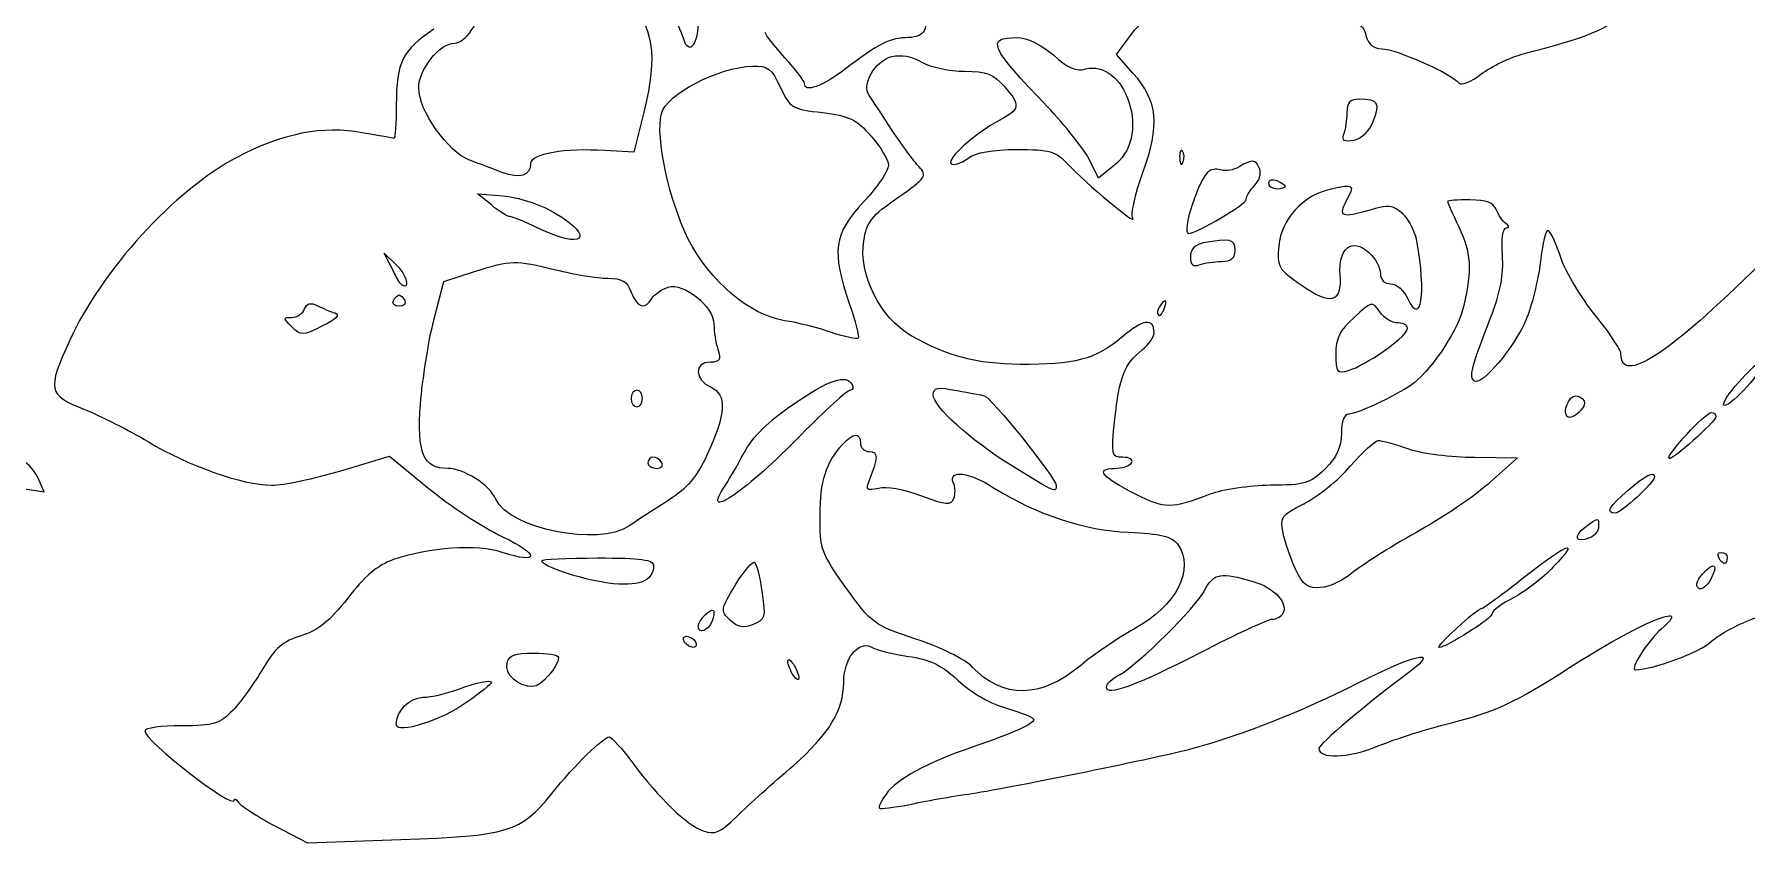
# Model space of a CAD drawing. Extents: x 5 to 315, y 92 to 398.
# Drawn here: x 124.2 to 210.7, y 91.7 to 132.5 of the extents above; entities that cross this region are included whole.
import ezdxf

# ---------------------------------------------------------------- set-up
doc = ezdxf.new("R2010")
doc.units = 0
doc.layers.get('0').update_dxf_attribs({"linetype": 'CONTINUOUS'})

msp = doc.modelspace()

# ---------------------------------------------------------------- linework, layer by layer
at = {"color": 7}
for points in [[(179.719111, 130.485444), (178.872444, 131.445), (179.578, 132.404556)], [(175.683333, 131.416778), (175.683333, 131.416778)], [(161.910889, 129.779889), (161.910889, 129.779889)], [(155.024667, 128.594556), (154.516667, 126.506111), (153.049111, 126.590778)], [(190.5, 128.509889), (190.5, 128.509889)], [(182.061556, 126.195667), (182.061556, 126.195667)], [(178.703111, 125.800556), (177.969333, 125.207889), (177.489556, 126.167444)], [(185.053111, 125.772333), (185.053111, 125.772333)], [(186.548889, 124.953889), (186.548889, 124.953889)], [(189.709778, 124.643444), (189.709778, 124.643444)], [(147.32, 123.853222), (146.614444, 124.417667), (147.912667, 124.304778)], [(150.509111, 123.458111), (150.509111, 123.458111)], [(183.246889, 121.934111), (183.246889, 121.934111)], [(142.409333, 120.438333), (141.901333, 121.426111), (142.522222, 120.833444)], [(144.413111, 118.039444), (144.921111, 119.986778), (146.473333, 120.494778)], [(150.565556, 120.579444), (150.565556, 120.579444)], [(143.030222, 119.845667), (143.030222, 119.845667)], [(142.945556, 119.027222), (142.945556, 119.027222)], [(181.045556, 118.716778), (181.045556, 118.716778)], [(139.417778, 118.406333), (139.417778, 118.406333)], [(190.866889, 118.180556), (190.866889, 118.180556)], [(165.523333, 114.793889), (165.523333, 114.793889)], [(172.183778, 114.229444), (172.183778, 114.229444)], [(154.375556, 114.088333), (154.375556, 114.088333)], [(202.466222, 113.975444), (202.466222, 113.975444)], [(209.126667, 113.185222), (209.126667, 113.185222)], [(165.946667, 111.830556), (165.946667, 111.830556)], [(193.604444, 111.548333), (193.604444, 111.548333)], [(155.222222, 110.842778), (155.222222, 110.842778)], [(196.962889, 111.125), (199.107778, 111.096778), (197.753111, 109.883222)], [(206.022222, 110.137222), (206.022222, 110.137222)], [(203.2, 107.625444), (203.2, 107.625444)], [(155.504444, 105.649889), (155.504444, 105.649889)], [(200.914, 105.593444), (200.914, 105.593444)], [(209.691111, 106.045), (209.691111, 106.045)], [(185.758667, 104.859667), (185.758667, 104.859667)], [(208.844444, 104.944333), (208.844444, 104.944333)], [(160.979556, 104.267), (160.979556, 104.267)], [(158.439556, 102.827667), (158.439556, 102.827667)], [(157.621111, 101.811667), (157.621111, 101.811667)], [(150.706667, 101.021444), (150.706667, 101.021444)], [(147.32, 99.751444), (147.32, 99.751444)], [(162.842222, 99.977222), (162.842222, 99.977222)]]:
    msp.add_lwpolyline(points, dxfattribs=at)
at = {"color": 1}
for points in [[(139.728222, 110.447667), (142.183556, 111.181444), (144.102667, 109.601)], [(123.556889, 109.572778), (124.742222, 109.375222), (124.431778, 110.109)], [(136.398, 92.526556), (138.034889, 91.679889), (142.748, 91.849222)]]:
    msp.add_lwpolyline(points, dxfattribs=at)
at = {"color": 7}
for points in [[(154.093333, 134.380111), (155.504444, 132.827889), (155.730222, 131.445), (155.024667, 128.594556)], [(157.028444, 132.207), (156.943778, 132.489222), (156.548667, 133.420556), (156.153556, 134.267222)], [(179.578, 132.404556), (180.763333, 133.928556), (182.005111, 134.351889), (184.827333, 134.210778)], [(145.457333, 132.009444), (145.993556, 132.009444), (146.755556, 133.081889), (146.755556, 133.872111)], [(157.762222, 133.223), (157.762222, 131.981222), (157.310667, 131.332111), (157.028444, 132.207)], [(168.768889, 133.872111), (169.530889, 133.025444), (169.333333, 132.291667), (168.345556, 132.291667)], [(189.286444, 133.589889), (190.979778, 133.166556), (191.318444, 132.997222), (191.459556, 132.404556)], [(199.39, 131.473222), (202.607333, 132.291667), (203.482222, 132.658556), (205.034444, 133.787444)], [(162.136667, 131.275667), (161.600444, 131.868333), (161.148889, 132.432778), (161.148889, 132.545667)], [(168.345556, 132.291667), (167.470667, 132.291667), (166.849778, 131.981222), (165.184667, 130.711222)], [(175.401111, 128.792111), (172.466, 131.840111), (172.268444, 132.291667), (173.848889, 132.291667)], [(173.848889, 132.291667), (174.356889, 132.291667), (175.034222, 131.953), (175.683333, 131.416778)], [(191.459556, 132.404556), (191.572444, 131.953), (191.826444, 131.727222), (192.278, 131.727222)], [(143.651111, 129.751667), (143.651111, 130.683), (144.695333, 132.009444), (145.457333, 132.009444)], [(167.527111, 131.332111), (168.006889, 131.445), (168.543111, 131.360333), (169.051111, 131.049889)], [(175.683333, 131.416778), (176.388889, 130.767667), (176.840444, 130.570111), (177.320222, 130.711222)], [(192.278, 131.727222), (192.955333, 131.727222), (195.890444, 130.429), (196.144444, 130.005667)], [(197.273333, 130.457222), (197.809556, 130.852333), (198.769111, 131.303889), (199.39, 131.473222)], [(155.899556, 128.453444), (156.153556, 129.441222), (158.75, 130.795889), (160.499778, 130.852333)], [(160.499778, 130.852333), (161.261778, 130.880556), (161.459333, 130.739444), (161.910889, 129.779889)], [(163.124444, 129.977444), (163.124444, 130.090333), (162.672889, 130.683), (162.136667, 131.275667)], [(165.184667, 130.711222), (163.999333, 129.808111), (163.124444, 129.497667), (163.124444, 129.977444)], [(166.398222, 129.356556), (165.974889, 129.892778), (166.680444, 131.134556), (167.527111, 131.332111)], [(169.051111, 131.049889), (169.502667, 130.795889), (170.462222, 130.598333), (171.196, 130.598333)], [(171.196, 130.598333), (172.324889, 130.598333), (172.663556, 130.457222), (173.199778, 129.836333)], [(177.320222, 130.711222), (178.223333, 130.937), (179.098222, 130.259667), (179.493333, 129.046111)], [(146.219333, 126.111), (145.146889, 126.506111), (143.651111, 128.594556), (143.651111, 129.751667)], [(161.910889, 129.779889), (162.390667, 128.735667), (162.503556, 128.679222), (164.027556, 128.509889)], [(173.199778, 129.836333), (174.046444, 128.876778), (174.018222, 128.679222), (172.945778, 128.114778)], [(180.198889, 125.490111), (181.073778, 127.889), (180.960889, 129.074333), (179.719111, 130.485444)], [(196.144444, 130.005667), (196.257333, 129.864556), (196.765333, 130.062111), (197.273333, 130.457222)], [(167.555333, 127.606778), (167.047333, 128.368778), (166.539333, 129.159), (166.398222, 129.356556)], [(177.489556, 126.167444), (177.207333, 126.675444), (176.276, 127.860778), (175.401111, 128.792111)], [(179.493333, 129.046111), (179.916667, 127.747889), (179.634444, 126.506111), (178.703111, 125.800556)], [(191.149111, 129.187222), (190.641111, 129.187222), (190.5, 129.017889), (190.5, 128.509889)], [(191.826444, 128.058333), (192.193333, 128.989667), (192.080444, 129.187222), (191.149111, 129.187222)], [(157.254222, 122.131667), (156.322889, 123.994333), (155.589111, 127.268111), (155.899556, 128.453444)], [(164.027556, 128.509889), (165.382222, 128.340556), (165.749111, 128.171222), (166.482889, 127.324556)], [(172.945778, 128.114778), (171.704, 127.437444), (170.292889, 126.167444), (170.518667, 125.941667)], [(190.5, 128.509889), (190.5, 128.143), (190.415333, 127.635), (190.330667, 127.409222)], [(190.866889, 127.127), (191.262, 127.211667), (191.628889, 127.578556), (191.826444, 128.058333)], [(166.482889, 127.324556), (166.962667, 126.788333), (167.357778, 126.111), (167.357778, 125.857)], [(168.91, 125.772333), (168.656, 126.026333), (168.063333, 126.844778), (167.555333, 127.606778)], [(190.330667, 127.409222), (190.217778, 127.098778), (190.358889, 127.042333), (190.866889, 127.127)], [(153.049111, 126.590778), (151.073556, 126.731889), (149.295556, 126.421444), (149.295556, 125.941667)], [(170.518667, 125.941667), (170.631556, 125.828778), (170.998444, 125.941667), (171.365333, 126.195667)], [(171.365333, 126.195667), (171.788667, 126.506111), (172.607111, 126.647222), (173.848889, 126.647222)], [(173.848889, 126.647222), (175.514, 126.647222), (175.796222, 126.562556), (176.417111, 125.913444)], [(182.202667, 126.562556), (182.118, 126.675444), (182.033333, 126.506111), (182.061556, 126.195667)], [(182.061556, 126.195667), (182.061556, 125.885222), (182.146222, 125.800556), (182.230889, 126.026333)], [(182.230889, 126.026333), (182.315556, 126.223889), (182.287333, 126.477889), (182.202667, 126.562556)], [(147.856222, 125.490111), (147.404667, 125.659444), (146.670889, 125.941667), (146.219333, 126.111)], [(149.295556, 125.941667), (149.295556, 125.320778), (148.759333, 125.151444), (147.856222, 125.490111)], [(167.357778, 125.857), (167.357778, 125.574778), (166.793333, 124.728111), (166.087778, 123.994333)], [(167.837556, 124.220111), (169.248667, 125.207889), (169.333333, 125.320778), (168.91, 125.772333)], [(176.417111, 125.913444), (177.292, 124.953889), (179.944889, 122.752556), (179.690889, 123.175889)], [(179.690889, 123.175889), (179.578, 123.345222), (179.803778, 124.389444), (180.198889, 125.490111)], [(183.557333, 125.574778), (183.021111, 125.207889), (182.118, 122.413889), (182.513111, 122.413889)], [(184.178222, 125.603), (183.980667, 125.687667), (183.698444, 125.659444), (183.557333, 125.574778)], [(185.053111, 125.772333), (184.770889, 125.603), (184.375778, 125.546556), (184.178222, 125.603)], [(186.097333, 125.659444), (185.899778, 126.167444), (185.730444, 126.167444), (185.053111, 125.772333)], [(185.843333, 124.841), (186.069111, 125.066778), (186.182, 125.433667), (186.097333, 125.659444)], [(185.42, 124.135444), (185.42, 124.304778), (185.617556, 124.615222), (185.843333, 124.841)], [(186.972222, 125.066778), (186.746444, 125.151444), (186.548889, 125.095), (186.548889, 124.953889)], [(186.548889, 124.953889), (186.548889, 124.784556), (186.746444, 124.671667), (186.972222, 124.671667)], [(187.395556, 124.784556), (187.395556, 124.841), (187.198, 124.953889), (186.972222, 125.066778)], [(186.972222, 124.671667), (187.198, 124.671667), (187.395556, 124.728111), (187.395556, 124.784556)], [(189.709778, 124.643444), (188.298667, 124.361222), (187.198, 123.147667), (187.056889, 121.793)], [(190.5, 124.107222), (190.923333, 124.869222), (190.866889, 124.897444), (189.709778, 124.643444)], [(148.251333, 123.260556), (148.138444, 123.260556), (147.715111, 123.514556), (147.32, 123.853222)], [(147.912667, 124.304778), (148.646444, 124.248333), (149.747111, 123.909667), (150.509111, 123.458111)], [(166.087778, 123.994333), (164.592, 122.385667), (164.479111, 121.510778), (165.382222, 118.886111)], [(166.116, 122.047), (166.257111, 122.978333), (166.511111, 123.317), (167.837556, 124.220111)], [(182.513111, 122.413889), (182.908222, 122.413889), (185.42, 123.881444), (185.42, 124.135444)], [(191.600667, 123.571), (190.246, 123.175889), (190.048444, 123.260556), (190.5, 124.107222)], [(193.322222, 123.401667), (192.814222, 123.853222), (192.616667, 123.881444), (191.600667, 123.571)], [(196.708889, 124.107222), (196.088, 124.107222), (195.58, 124.079), (195.58, 124.022556)], [(195.58, 124.022556), (195.58, 123.966111), (195.834, 123.401667), (196.144444, 122.752556)], [(198.035333, 123.627444), (197.894222, 123.966111), (197.555556, 124.107222), (196.708889, 124.107222)], [(198.515111, 122.921889), (198.345778, 123.034778), (198.148222, 123.345222), (198.035333, 123.627444)], [(149.634222, 122.696111), (149.013333, 123.006556), (148.364222, 123.260556), (148.251333, 123.260556)], [(150.509111, 123.458111), (152.654, 122.188111), (151.948444, 121.567222), (149.634222, 122.696111)], [(194.027778, 122.018778), (193.943111, 122.498556), (193.632667, 123.119444), (193.322222, 123.401667)], [(196.144444, 122.752556), (196.765333, 121.454333), (196.821778, 120.607667), (196.398444, 118.773222)], [(198.543333, 122.696111), (198.712667, 122.696111), (198.712667, 122.780778), (198.515111, 122.921889)], [(162.108444, 118.011222), (160.330444, 118.321667), (158.354889, 119.986778), (157.254222, 122.131667)], [(168.514889, 117.249222), (166.934444, 118.152333), (165.833778, 120.353667), (166.116, 122.047)], [(183.246889, 121.934111), (182.823556, 121.849444), (182.597778, 121.595444), (182.597778, 121.228556)], [(184.855556, 121.567222), (184.855556, 122.131667), (184.601556, 122.188111), (183.246889, 121.934111)], [(190.161333, 120.325444), (190.048444, 121.680111), (190.754, 122.216333), (191.600667, 121.454333)], [(193.576222, 119.111889), (194.253556, 117.672556), (194.507556, 119.394111), (194.027778, 122.018778)], [(198.345778, 121.313222), (198.289333, 122.103444), (198.374, 122.696111), (198.543333, 122.696111)], [(200.66, 122.555), (200.547111, 122.611444), (200.349556, 121.905889), (200.264889, 120.974556)], [(201.309111, 121.143889), (201.083333, 121.849444), (200.801111, 122.470333), (200.66, 122.555)], [(146.473333, 120.494778), (148.364222, 121.087444), (148.477111, 121.087444), (150.565556, 120.579444)], [(182.597778, 121.228556), (182.597778, 120.833444), (182.738889, 120.720556), (183.049333, 120.833444)], [(184.178222, 121.002778), (184.658, 121.002778), (184.855556, 121.172111), (184.855556, 121.567222)], [(187.056889, 121.793), (186.972222, 120.720556), (187.028667, 120.607667), (188.185778, 119.817444)], [(191.600667, 121.454333), (191.939333, 121.143889), (192.193333, 120.692333), (192.193333, 120.381889)], [(197.753111, 118.152333), (198.232889, 119.422333), (198.430444, 120.353667), (198.345778, 121.313222)], [(203.030667, 118.293444), (202.325111, 119.168333), (201.563111, 120.438333), (201.309111, 121.143889)], [(143.030222, 119.845667), (142.945556, 119.591667), (142.691556, 119.845667), (142.409333, 120.438333)], [(142.522222, 120.833444), (142.860889, 120.494778), (143.086667, 120.043222), (143.030222, 119.845667)], [(150.565556, 120.579444), (151.496889, 120.353667), (152.682222, 120.156111), (153.190222, 120.156111)], [(153.190222, 120.156111), (153.895778, 120.156111), (154.178, 120.015), (154.375556, 119.450556)], [(183.049333, 120.833444), (183.303333, 120.918111), (183.811333, 121.002778), (184.178222, 121.002778)], [(188.185778, 119.817444), (189.681556, 118.773222), (190.274222, 118.914333), (190.161333, 120.325444)], [(192.193333, 120.381889), (192.193333, 120.071444), (192.390889, 119.873889), (192.701333, 119.873889)], [(200.264889, 120.974556), (200.152, 120.043222), (199.813333, 118.716778), (199.531111, 118.039444)], [(211.356222, 120.889889), (206.727778, 116.289667), (204.328889, 114.737444), (204.328889, 116.346111)], [(142.381111, 119.027222), (142.465778, 119.196556), (142.606889, 119.309444), (142.663333, 119.309444)], [(142.663333, 119.309444), (142.719778, 119.309444), (142.860889, 119.196556), (142.945556, 119.027222)], [(154.375556, 119.450556), (154.686, 118.660333), (155.081111, 118.547444), (155.419778, 119.140111)], [(155.419778, 119.140111), (155.532667, 119.337667), (155.927778, 119.591667), (156.238222, 119.704556)], [(156.238222, 119.704556), (157.028444, 119.958556), (158.552444, 118.716778), (158.552444, 117.841889)], [(192.701333, 119.873889), (193.011778, 119.873889), (193.378667, 119.535222), (193.576222, 119.111889)], [(137.244667, 118.180556), (137.526889, 118.180556), (137.809111, 118.378111), (137.893778, 118.603889)], [(137.893778, 118.603889), (138.006667, 118.886111), (138.204222, 118.942556), (138.514667, 118.773222)], [(138.514667, 118.773222), (138.796889, 118.660333), (139.192, 118.462778), (139.417778, 118.406333)], [(142.663333, 118.745), (142.409333, 118.745), (142.296444, 118.886111), (142.381111, 119.027222)], [(142.945556, 119.027222), (143.030222, 118.886111), (142.917333, 118.745), (142.663333, 118.745)], [(165.382222, 118.886111), (165.692667, 117.983), (165.890222, 117.192778), (165.833778, 117.136333)], [(181.045556, 118.716778), (180.932667, 118.547444), (180.904444, 118.378111), (180.989111, 118.293444)], [(180.989111, 118.293444), (181.045556, 118.208778), (181.186667, 118.349889), (181.271333, 118.603889)], [(181.271333, 118.603889), (181.468889, 119.083667), (181.299556, 119.168333), (181.045556, 118.716778)], [(192.165111, 118.462778), (191.77, 118.999), (191.741778, 118.999), (190.866889, 118.180556)], [(193.096444, 117.898333), (192.786, 117.898333), (192.362667, 118.152333), (192.165111, 118.462778)], [(196.398444, 118.773222), (196.144444, 117.616111), (194.902667, 115.697), (193.886667, 114.878556)], [(137.244667, 117.700778), (136.793111, 118.152333), (136.793111, 118.180556), (137.244667, 118.180556)], [(138.768667, 117.729), (137.780889, 117.249222), (137.696222, 117.249222), (137.244667, 117.700778)], [(139.417778, 118.406333), (139.7, 118.293444), (139.502444, 118.095889), (138.768667, 117.729)], [(143.735778, 113.806111), (143.848667, 115.047889), (144.130889, 116.938778), (144.413111, 118.039444)], [(158.552444, 117.841889), (158.552444, 117.475), (158.637111, 116.910556), (158.75, 116.571889)], [(164.479111, 117.418556), (163.83, 117.644333), (162.757556, 117.926556), (162.108444, 118.011222)], [(180.763333, 117.390333), (180.791556, 118.180556), (180.198889, 118.095889), (179.126444, 117.164556)], [(190.866889, 118.180556), (190.133111, 117.531444), (189.935556, 117.108111), (189.935556, 116.317889)], [(190.584667, 115.499444), (191.431333, 115.753444), (193.378667, 117.108111), (193.548, 117.559667)], [(193.548, 117.559667), (193.604444, 117.757222), (193.406889, 117.898333), (193.096444, 117.898333)], [(196.934667, 114.963222), (196.652444, 115.160778), (196.765333, 115.668778), (197.753111, 118.152333)], [(199.531111, 118.039444), (198.910222, 116.628333), (197.329778, 114.737444), (196.934667, 114.963222)], [(204.328889, 116.346111), (204.328889, 116.543667), (203.736222, 117.418556), (203.030667, 118.293444)], [(165.833778, 117.136333), (165.777333, 117.051667), (165.156444, 117.192778), (164.479111, 117.418556)], [(173.99, 115.809889), (171.788667, 115.838111), (170.349333, 116.205), (168.514889, 117.249222)], [(179.126444, 117.164556), (177.828222, 116.063889), (176.727556, 115.781667), (173.99, 115.809889)], [(180.170667, 116.543667), (180.481111, 116.797667), (180.763333, 117.192778), (180.763333, 117.390333)], [(158.354889, 115.922778), (157.536444, 115.922778), (157.564667, 115.019667), (158.411333, 114.652778)], [(158.75, 116.571889), (158.919333, 116.035667), (158.862889, 115.922778), (158.354889, 115.922778)], [(178.787778, 113.044111), (179.013556, 115.160778), (179.267556, 115.838111), (180.170667, 116.543667)], [(189.935556, 116.317889), (189.935556, 115.414778), (189.992, 115.330111), (190.584667, 115.499444)], [(210.283778, 114.906778), (211.243333, 115.979222), (211.384444, 116.063889), (211.384444, 115.697)], [(162.56, 113.806111), (164.394444, 115.047889), (165.212889, 115.330111), (165.523333, 114.793889)], [(211.384444, 115.697), (211.384444, 115.301889), (209.719333, 113.552111), (209.521778, 113.749667)], [(154.657778, 114.511667), (154.516667, 114.511667), (154.375556, 114.314111), (154.375556, 114.088333)], [(154.94, 114.088333), (154.94, 114.314111), (154.827111, 114.511667), (154.657778, 114.511667)], [(158.411333, 114.652778), (159.201556, 114.285889), (159.173333, 113.326333), (158.213778, 111.266111)], [(165.438667, 114.511667), (165.297556, 114.511667), (164.168667, 113.495667), (162.955111, 112.253889)], [(165.523333, 114.793889), (165.608, 114.652778), (165.579778, 114.511667), (165.438667, 114.511667)], [(169.615556, 114.285889), (169.615556, 114.652778), (169.841333, 114.681), (170.829111, 114.483444)], [(173.566667, 110.701667), (171.478222, 111.999889), (169.615556, 113.693222), (169.615556, 114.285889)], [(170.829111, 114.483444), (171.478222, 114.370556), (172.099111, 114.257667), (172.183778, 114.229444)], [(172.183778, 114.229444), (172.494222, 114.229444), (175.824444, 110.052556), (175.824444, 109.713889)], [(193.886667, 114.878556), (193.265778, 114.370556), (191.036222, 113.298111), (190.584667, 113.298111)], [(201.619556, 113.185222), (201.365556, 113.411), (201.704222, 114.229444), (202.042889, 114.229444)], [(202.042889, 114.229444), (202.184, 114.229444), (202.381556, 114.116556), (202.466222, 113.975444)], [(209.521778, 113.749667), (209.437111, 113.834333), (209.775778, 114.370556), (210.283778, 114.906778)], [(145.118667, 110.560556), (143.876889, 110.560556), (143.566444, 111.322556), (143.735778, 113.806111)], [(154.375556, 114.088333), (154.375556, 113.862556), (154.516667, 113.665), (154.657778, 113.665)], [(154.657778, 113.665), (154.827111, 113.665), (154.94, 113.862556), (154.94, 114.088333)], [(160.076444, 111.350778), (160.499778, 112.141), (161.318222, 112.959444), (162.56, 113.806111)], [(190.584667, 113.298111), (190.358889, 113.298111), (190.217778, 112.931222), (190.217778, 112.338556)], [(202.466222, 113.975444), (202.663778, 113.693222), (201.845333, 112.931222), (201.619556, 113.185222)], [(206.756, 111.068556), (206.586667, 111.209667), (208.590444, 113.382778), (208.900889, 113.382778)], [(208.900889, 113.382778), (209.013778, 113.382778), (209.126667, 113.298111), (209.126667, 113.185222)], [(165.043556, 111.774111), (165.579778, 112.366778), (165.946667, 112.395), (165.946667, 111.830556)], [(179.182889, 111.125), (178.618444, 111.125), (178.590222, 111.209667), (178.787778, 113.044111)], [(209.126667, 113.185222), (209.126667, 112.931222), (206.897111, 110.927444), (206.756, 111.068556)], [(162.955111, 112.253889), (160.245778, 109.488111), (157.959778, 107.879444), (159.004, 109.516333)], [(163.914667, 108.189889), (163.914667, 109.939667), (164.196889, 110.814556), (165.043556, 111.774111)], [(165.946667, 111.830556), (165.946667, 111.604778), (166.144222, 111.407222), (166.398222, 111.407222)], [(190.217778, 112.338556), (190.217778, 111.633), (189.992, 111.125), (189.399333, 110.532333)], [(190.669333, 110.673444), (191.262, 111.379), (191.911111, 111.943444), (192.080444, 111.971667)], [(192.080444, 111.971667), (192.249778, 111.971667), (192.955333, 111.774111), (193.604444, 111.548333)], [(193.604444, 111.548333), (194.253556, 111.322556), (195.777556, 111.125), (196.962889, 111.125)], [(155.476222, 111.125), (155.335111, 111.125), (155.222222, 111.012111), (155.222222, 110.842778)], [(155.222222, 110.842778), (155.222222, 110.701667), (155.419778, 110.560556), (155.673778, 110.560556)], [(155.927778, 110.842778), (155.843111, 111.012111), (155.645556, 111.125), (155.476222, 111.125)], [(155.673778, 110.560556), (155.899556, 110.560556), (156.012444, 110.701667), (155.927778, 110.842778)], [(158.213778, 111.266111), (157.705778, 110.165444), (157.197778, 109.544556), (156.294667, 108.980111)], [(159.004, 109.516333), (159.229778, 109.855), (159.709556, 110.673444), (160.076444, 111.350778)], [(166.398222, 111.407222), (166.849778, 111.407222), (166.849778, 111.096778), (166.37, 109.911444)], [(175.824444, 109.713889), (175.824444, 109.318778), (175.852667, 109.290556), (173.566667, 110.701667)], [(178.759556, 110.560556), (179.154667, 110.560556), (179.549778, 110.701667), (179.634444, 110.842778)], [(179.634444, 110.842778), (179.719111, 111.012111), (179.521556, 111.125), (179.182889, 111.125)], [(188.326889, 108.782556), (189.004222, 109.121222), (190.076667, 109.967889), (190.669333, 110.673444)], [(147.545778, 109.008333), (147.235333, 109.742111), (145.908889, 110.560556), (145.118667, 110.560556)], [(166.37, 109.911444), (166.200667, 109.488111), (166.257111, 109.431667), (166.849778, 109.572778)], [(170.631556, 109.855), (170.377556, 110.504111), (171.45, 110.391222), (172.691778, 109.572778)], [(170.659778, 109.036556), (170.744444, 109.262333), (170.744444, 109.629222), (170.631556, 109.855)], [(179.832, 109.262333), (178.138667, 110.109), (177.771778, 110.560556), (178.759556, 110.560556)], [(189.399333, 110.532333), (188.637333, 109.798556), (188.383333, 109.713889), (186.633556, 109.713889)], [(197.753111, 109.883222), (197.019333, 109.205889), (195.297778, 108.048778), (193.971333, 107.315)], [(206.022222, 110.137222), (206.022222, 109.855), (204.328889, 108.302778), (204.046667, 108.302778)], [(204.695778, 109.459889), (205.570667, 110.221889), (206.022222, 110.447667), (206.022222, 110.137222)], [(154.262667, 107.653667), (152.738667, 106.609444), (148.223111, 107.512556), (147.545778, 109.008333)], [(156.294667, 108.980111), (155.645556, 108.556778), (154.714222, 107.964111), (154.262667, 107.653667)], [(166.849778, 109.572778), (167.244889, 109.685667), (168.148, 109.516333), (169.022889, 109.177667)], [(169.022889, 109.177667), (170.264667, 108.726111), (170.518667, 108.697889), (170.659778, 109.036556)], [(172.691778, 109.572778), (174.893111, 108.218111), (177.263778, 107.427889), (179.465111, 107.343222)], [(183.585556, 109.262333), (181.638222, 108.500333), (181.327778, 108.500333), (179.832, 109.262333)], [(186.633556, 109.713889), (185.589333, 109.685667), (184.206444, 109.488111), (183.585556, 109.262333)], [(204.046667, 108.302778), (203.538667, 108.302778), (203.736222, 108.669667), (204.695778, 109.459889)], [(165.212889, 104.549222), (163.942889, 106.327222), (163.886444, 106.524778), (163.914667, 108.189889)], [(187.282667, 107.315), (187.113333, 108.105222), (187.198, 108.218111), (188.326889, 108.782556)], [(202.522667, 107.597222), (203.2, 108.105222), (203.2, 108.105222), (203.2, 107.625444)], [(179.465111, 107.343222), (181.102, 107.258556), (181.638222, 107.145667), (181.948667, 106.750556)], [(187.903556, 105.480556), (187.649556, 106.016778), (187.367333, 106.863444), (187.282667, 107.315)], [(193.971333, 107.315), (192.644889, 106.581222), (191.205556, 105.649889), (190.754, 105.283)], [(202.748444, 107.061), (202.042889, 106.778778), (201.901778, 107.117444), (202.522667, 107.597222)], [(203.2, 107.625444), (203.2, 107.399667), (203.002444, 107.145667), (202.748444, 107.061)], [(181.948667, 106.750556), (182.851778, 105.480556), (181.892222, 103.617889), (179.747333, 102.460778)], [(199.418222, 105.057222), (201.647778, 106.807), (202.325111, 107.061), (200.914, 105.593444)], [(209.267778, 106.045), (209.183111, 106.214333), (209.239556, 106.327222), (209.380667, 106.327222)], [(209.380667, 106.327222), (209.55, 106.327222), (209.691111, 106.214333), (209.691111, 106.045)], [(149.86, 105.903889), (149.86, 105.988556), (151.13, 106.045), (152.682222, 106.045)], [(153.218444, 104.775), (151.807333, 104.972556), (149.86, 105.621667), (149.86, 105.903889)], [(152.682222, 106.045), (154.883556, 106.045), (155.504444, 105.960333), (155.504444, 105.649889)], [(155.504444, 105.649889), (155.504444, 104.859667), (154.714222, 104.577444), (153.218444, 104.775)], [(159.653111, 104.718556), (160.076444, 105.424111), (160.528, 105.903889), (160.612667, 105.819222)], [(160.612667, 105.819222), (160.725556, 105.706333), (160.894889, 105.029), (160.979556, 104.267)], [(189.173556, 104.549222), (188.524444, 104.492778), (188.298667, 104.662111), (187.903556, 105.480556)], [(200.914, 105.593444), (200.406, 105.029), (199.474667, 104.351667), (198.910222, 104.041222)], [(208.449333, 105.226556), (209.042, 105.903889), (209.267778, 105.734556), (208.844444, 104.944333)], [(209.578222, 105.762778), (209.493556, 105.762778), (209.352444, 105.903889), (209.267778, 106.045)], [(209.691111, 106.045), (209.691111, 105.903889), (209.634667, 105.762778), (209.578222, 105.762778)], [(159.370889, 102.912333), (158.862889, 103.392111), (158.891111, 103.448556), (159.653111, 104.718556)], [(183.331556, 104.436333), (183.783111, 105.283), (184.15, 105.339444), (185.758667, 104.859667)], [(185.758667, 104.859667), (186.859333, 104.549222), (187.564889, 103.730778), (187.254444, 103.222778)], [(190.754, 105.283), (190.330667, 104.916111), (189.596889, 104.577444), (189.173556, 104.549222)], [(197.301556, 103.505), (197.386222, 103.505), (198.345778, 104.210556), (199.418222, 105.057222)], [(208.251778, 104.521), (208.082444, 104.633889), (208.138889, 104.887889), (208.449333, 105.226556)], [(208.844444, 104.944333), (208.675111, 104.605667), (208.392889, 104.408111), (208.251778, 104.521)], [(160.979556, 104.267), (161.177111, 103.053444), (161.120667, 102.912333), (160.528, 102.686556)], [(168.740667, 101.952778), (166.595778, 102.658333), (166.482889, 102.771222), (165.212889, 104.549222)], [(179.013556, 100.146556), (179.973111, 100.682778), (182.88, 103.533222), (183.331556, 104.436333)], [(198.910222, 104.041222), (198.317556, 103.730778), (197.837778, 103.392111), (197.837778, 103.251)], [(157.762222, 102.601889), (157.762222, 102.884111), (158.383111, 103.533222), (158.524222, 103.392111)], [(158.524222, 103.392111), (158.580667, 103.335667), (158.552444, 103.081667), (158.439556, 102.827667)], [(160.528, 102.686556), (160.048222, 102.489), (159.737778, 102.545444), (159.370889, 102.912333)], [(186.718222, 102.940556), (186.520667, 102.940556), (184.912, 102.206778), (183.134, 101.275444)], [(187.254444, 103.222778), (187.169778, 103.053444), (186.915778, 102.940556), (186.718222, 102.940556)], [(195.156667, 101.529444), (194.902667, 101.529444), (197.047556, 103.476778), (197.301556, 103.505)], [(197.837778, 103.251), (197.837778, 102.997), (195.523556, 101.529444), (195.156667, 101.529444)], [(157.056667, 101.811667), (156.972, 101.981), (157.000222, 102.093889), (157.169556, 102.093889)], [(157.169556, 102.093889), (157.310667, 102.093889), (157.536444, 101.981), (157.621111, 101.811667)], [(158.439556, 102.827667), (158.270222, 102.376111), (157.762222, 102.178556), (157.762222, 102.601889)], [(179.747333, 102.460778), (178.957111, 102.009222), (177.743556, 101.190778), (177.066222, 100.626333)], [(148.110222, 100.739222), (148.194889, 101.134333), (148.505333, 101.247222), (149.464889, 101.247222)], [(149.464889, 101.247222), (150.142222, 101.247222), (150.706667, 101.162556), (150.706667, 101.021444)], [(157.508222, 101.529444), (157.367111, 101.529444), (157.141333, 101.670556), (157.056667, 101.811667)], [(157.621111, 101.811667), (157.705778, 101.670556), (157.677556, 101.529444), (157.508222, 101.529444)], [(171.591111, 100.541667), (171.224222, 100.936778), (169.954222, 101.557667), (168.740667, 101.952778)], [(183.134, 101.275444), (179.803778, 99.582111), (178.364444, 99.045889), (178.364444, 99.525667)], [(149.408444, 99.553889), (148.674667, 99.553889), (147.969111, 100.174778), (148.110222, 100.739222)], [(150.706667, 101.021444), (150.706667, 100.569889), (149.803556, 99.553889), (149.408444, 99.553889)], [(162.277778, 100.823889), (162.277778, 100.993222), (162.418889, 100.908556), (162.56, 100.682778)], [(162.56, 100.118333), (162.418889, 100.344111), (162.277778, 100.682778), (162.277778, 100.823889)], [(162.56, 100.682778), (162.701111, 100.457), (162.842222, 100.146556), (162.842222, 99.977222)], [(177.066222, 100.626333), (175.062444, 98.933), (173.115111, 98.933), (171.591111, 100.541667)], [(143.876889, 99.017667), (144.300222, 99.017667), (145.090444, 99.215222), (145.626667, 99.412778)], [(145.626667, 99.412778), (146.586222, 99.779667), (147.32, 99.920778), (147.32, 99.751444)], [(147.32, 99.751444), (147.32, 99.695), (146.755556, 99.243444), (146.078222, 98.763667)], [(162.842222, 99.977222), (162.842222, 99.836111), (162.701111, 99.892556), (162.56, 100.118333)], [(178.364444, 99.525667), (178.364444, 99.695), (178.646667, 99.977222), (179.013556, 100.146556)], [(142.522222, 97.634778), (142.522222, 98.340333), (143.171333, 98.989444), (143.876889, 99.017667)], [(146.078222, 98.763667), (144.836444, 97.860556), (142.522222, 97.126778), (142.522222, 97.634778)]]:
    msp.add_open_spline(points, degree=3, dxfattribs=at)
at = {"color": 1}
for points in [[(144.413111, 132.715), (142.832667, 131.670778), (142.522222, 131.049889), (142.522222, 128.905)], [(142.522222, 128.905), (142.522222, 127.973667), (142.465778, 127.211667), (142.409333, 127.211667)], [(140.800667, 127.493889), (138.853333, 127.860778), (136.736667, 127.465667), (134.478889, 126.252111)], [(142.409333, 127.211667), (142.352889, 127.211667), (141.647333, 127.352778), (140.800667, 127.493889)], [(134.478889, 126.252111), (131.346222, 124.615222), (127.620889, 120.523), (126.040444, 117.023444)], [(126.040444, 117.023444), (124.883333, 114.483444), (124.939778, 114.285889), (126.746, 113.552111)], [(126.746, 113.552111), (127.592667, 113.213444), (129.060222, 112.479667), (129.991556, 111.915222)], [(129.991556, 111.915222), (131.995333, 110.701667), (134.761111, 109.713889), (136.228667, 109.713889)], [(124.431778, 110.109), (124.234222, 110.504111), (123.839111, 110.927444), (123.500444, 111.012111)], [(136.228667, 109.713889), (136.821333, 109.713889), (138.401778, 110.052556), (139.728222, 110.447667)], [(144.102667, 109.601), (145.175111, 108.697889), (146.868444, 107.597222), (147.884444, 107.117444)], [(147.856222, 106.327222), (146.642667, 106.750556), (144.159111, 106.581222), (142.381111, 105.960333)], [(147.884444, 107.117444), (149.775333, 106.214333), (149.775333, 105.706333), (147.856222, 106.327222)], [(142.381111, 105.960333), (141.562667, 105.678111), (140.913556, 105.113667), (140.066889, 104.013)], [(140.066889, 104.013), (139.163778, 102.855889), (138.599333, 102.404333), (137.724444, 102.122111)], [(201.732444, 100.513444), (205.175556, 102.743), (208.110667, 103.956556), (206.360889, 102.460778)], [(208.900889, 101.839889), (209.296, 102.206778), (210.312, 102.743), (211.130444, 103.025222)], [(137.724444, 102.122111), (136.793111, 101.839889), (136.398, 101.501222), (135.805333, 100.485222)], [(206.360889, 102.460778), (205.655333, 101.811667), (204.752222, 100.400556), (205.062667, 100.400556)], [(165.1, 99.751444), (165.1, 100.936778), (165.833778, 101.896333), (166.482889, 101.557667)], [(166.482889, 101.557667), (166.765111, 101.388333), (167.611778, 101.190778), (168.373778, 101.077889)], [(191.036222, 99.723222), (193.914889, 101.190778), (195.241333, 101.501222), (193.689111, 100.315889)], [(205.062667, 100.400556), (205.994, 100.428778), (208.28, 101.275444), (208.900889, 101.839889)], [(135.805333, 100.485222), (135.382, 99.779667), (134.704667, 98.820111), (134.281333, 98.368556)], [(168.373778, 101.077889), (169.418, 100.936778), (170.038889, 100.654556), (170.885556, 99.864333)], [(193.689111, 100.315889), (191.487778, 98.679), (189.088889, 96.647), (189.088889, 96.449444)], [(195.721111, 97.719444), (197.978889, 98.283889), (199.023111, 98.763667), (201.732444, 100.513444)], [(162.56, 95.574556), (164.366222, 97.155), (165.1, 98.368556), (165.1, 99.751444)], [(170.885556, 99.864333), (171.534667, 99.243444), (172.578889, 98.650778), (173.369111, 98.453222)], [(182.738889, 96.449444), (185.250667, 97.126778), (188.242222, 98.312111), (191.036222, 99.723222)], [(134.281333, 98.368556), (133.604, 97.663), (133.35, 97.578333), (131.684889, 97.578333)], [(174.695556, 97.888778), (174.695556, 97.663), (173.651333, 97.211444), (171.591111, 96.505889)], [(173.369111, 98.453222), (174.102889, 98.227444), (174.695556, 98.001667), (174.695556, 97.888778)], [(192.080444, 96.562333), (193.011778, 96.929222), (194.648667, 97.465444), (195.721111, 97.719444)], [(131.684889, 97.578333), (130.668889, 97.578333), (129.822222, 97.465444), (129.822222, 97.324333)], [(129.822222, 97.324333), (129.822222, 96.816333), (134.337778, 93.316778), (134.337778, 93.824778)], [(150.368, 94.163444), (151.525111, 95.602778), (152.964444, 97.013889), (153.274889, 97.013889)], [(153.274889, 97.013889), (153.387778, 97.013889), (153.924, 96.421222), (154.460222, 95.687444)], [(171.591111, 96.505889), (169.333333, 95.715667), (167.752889, 94.869), (167.244889, 94.135222)], [(171.591111, 94.163444), (173.707778, 94.502111), (181.073778, 95.997889), (182.738889, 96.449444)], [(189.088889, 96.449444), (189.088889, 95.885), (190.528222, 95.941444), (192.080444, 96.562333)], [(154.460222, 95.687444), (155.758444, 93.937667), (157.169556, 92.583), (158.016222, 92.272556)], [(159.737778, 93.034556), (160.302222, 93.599), (161.572222, 94.727889), (162.56, 95.574556)], [(134.337778, 93.824778), (134.337778, 93.937667), (134.450667, 93.909444), (134.563556, 93.711889)], [(134.563556, 93.711889), (134.676444, 93.542556), (135.494889, 93.006333), (136.398, 92.526556)], [(142.748, 91.849222), (148.166667, 92.018556), (148.815778, 92.216111), (150.368, 94.163444)], [(167.244889, 94.135222), (166.990889, 93.796556), (166.849778, 93.486111), (166.906222, 93.429667)], [(166.906222, 93.429667), (166.962667, 93.373222), (167.611778, 93.457889), (168.373778, 93.599)], [(168.373778, 93.599), (169.135778, 93.768333), (170.575111, 94.022333), (171.591111, 94.163444)], [(158.016222, 92.272556), (158.608889, 92.075), (158.862889, 92.187889), (159.737778, 93.034556)]]:
    msp.add_open_spline(points, degree=3, dxfattribs=at)

doc.saveas('drawing.dxf')
